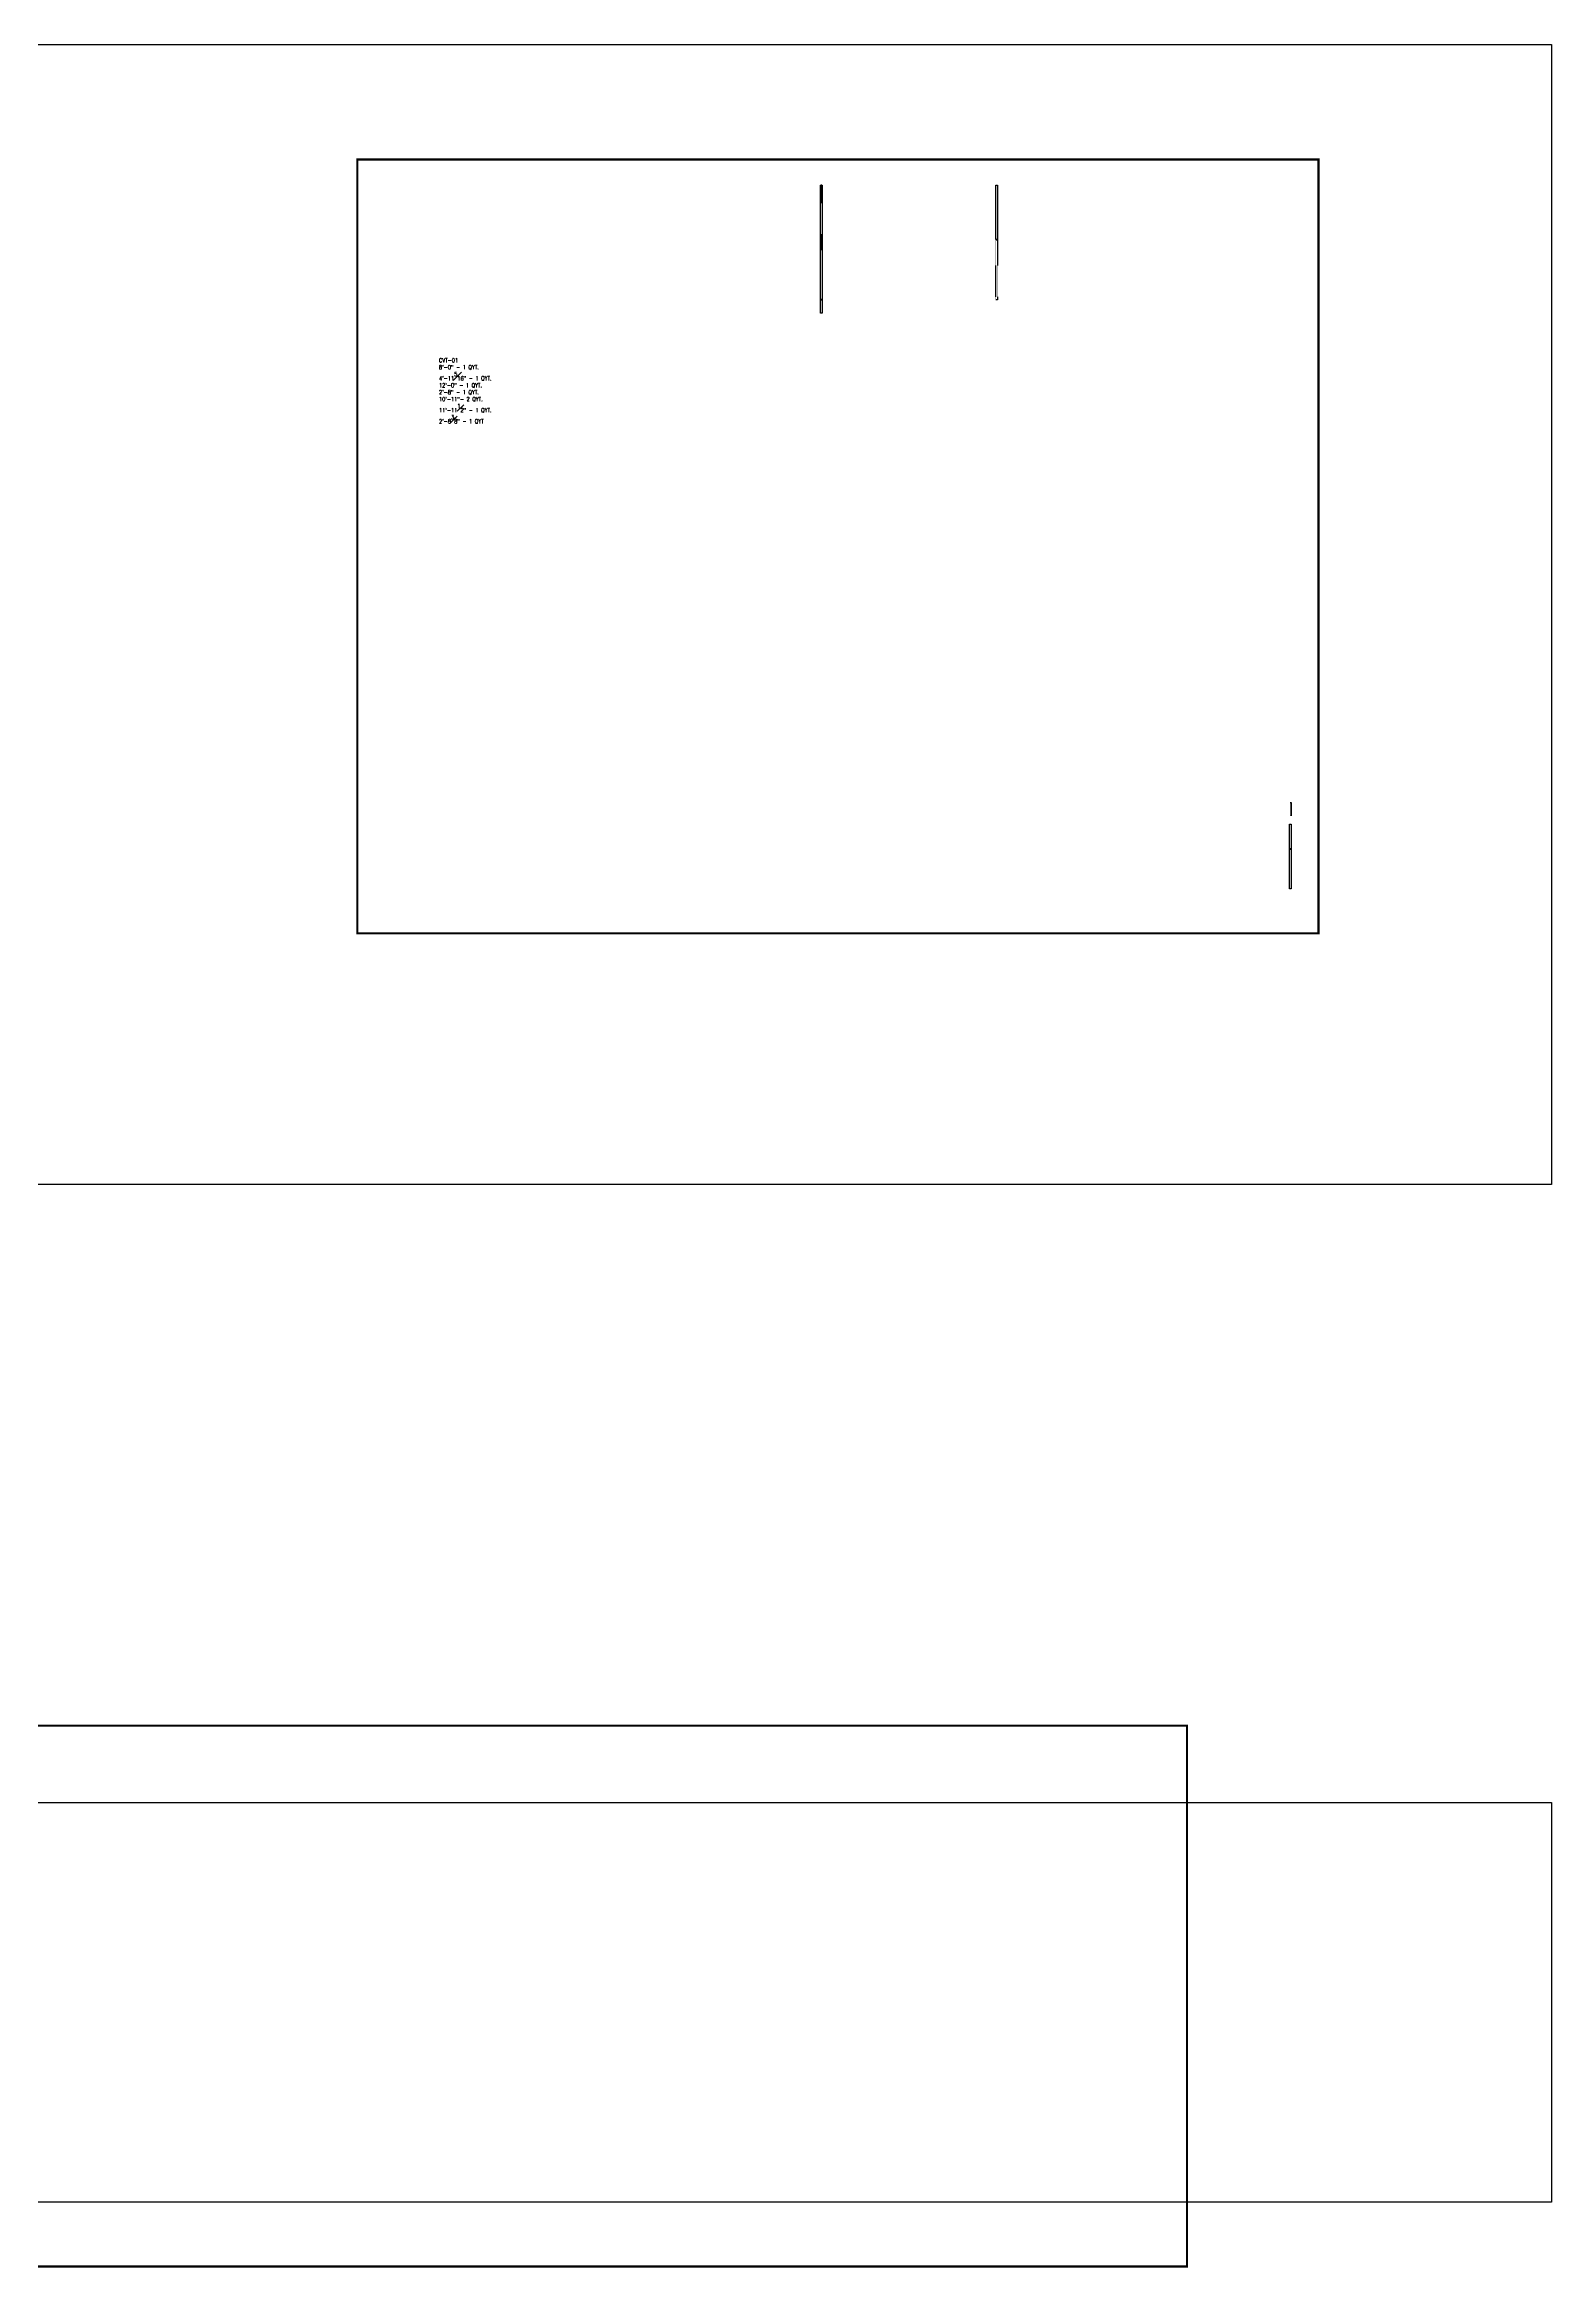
# Model space of a CAD drawing. Header units: inches. Extents: x 0 to 14480, y -2602 to 2880.
# Drawn here: x 10858 to 14480, y -2602 to 2740 of the extents above; entities that cross this region are included whole.
import ezdxf

# ---------------------------------------------------------------- set-up
doc = ezdxf.new("R2010")
doc.units = ezdxf.units.IN
doc.header["$MEASUREMENT"] = 0
doc.linetypes.add('NBK_Hidden', pattern=[0.125, 0.083333, -0.041667])
doc.layers.add('!Extrusion', color=140, linetype='Continuous', lineweight=25)
doc.styles.add('Romans', font='romans.shx', dxfattribs={"width": 0.8})

# ---------------------------------------------------------------- blocks, each defined once
blk = doc.blocks.new('SOUTH-01')
at = {"layer": '!Extrusion', "color": 223}
for points in [[(-1127.1, 1560.5), (-1127.1, 1691.5), (-1123.1, 1691.5), (-1123.1, 1560.5)], [(-706.1, 1560.5), (-706.1, 1691.5), (-702.2, 1691.5), (-702.2, 1560.5)]]:
    blk.add_lwpolyline(points, close=True, dxfattribs=at)
at = {"layer": '!Extrusion', "color": 236, "linetype": 'NBK_Hidden'}
blk.add_lwpolyline([(-1124.3, 1536.5), (-1124.3, 1691.4), (-1126.4, 1691.4), (-1126.4, 1536.5)], close=True, dxfattribs=at)
at = {"layer": '!Extrusion', "color": 5}
blk.add_lwpolyline([(-1127.1, 1416.5), (-1127.1, 1560), (-1123.1, 1560), (-1123.1, 1416.5)], close=True, dxfattribs=at)
at = {"layer": '!Extrusion', "color": 30, "linetype": 'NBK_Hidden'}
blk.add_lwpolyline([(-706.1, 1416), (-706.1, 1560), (-702.2, 1560), (-702.2, 1416)], close=True, dxfattribs=at)
at = {"layer": '!Extrusion', "color": 64, "linetype": 'NBK_Hidden'}
blk.add_lwpolyline([(1.6, 176), (1.6, 208), (4, 208), (4, 176)], close=True, dxfattribs=at)
at = {"layer": '!Extrusion', "color": 41}
blk.add_lwpolyline([(4, 96.5), (0, 96.5), (0, 155.8), (2.2, 155.8, 1), (2.5, 155.8), (4, 155.8)], format="xyb", close=True, dxfattribs=at)
at = {"layer": '!Extrusion', "color": 1}
blk.add_lwpolyline([(4, 0), (0, 0), (0, 96), (2.2, 96, 1), (2.5, 96), (4, 96)], format="xyb", close=True, dxfattribs=at)
at = {"color": 151}
blk.add_lwpolyline([(-1127.1, 1416), (-1123.1, 1416), (-1123.1, 1383.6), (-1127.1, 1383.6)], close=True, dxfattribs=at)

msp = doc.modelspace()

# ---------------------------------------------------------------- linework, layer by layer
at = {"color": 4}
for points in [[(0, 2740), (14480, 2740), (14480, 0), (0, 0)], [(0, -1485), (14480, -1485), (14480, -2445), (0, -2445)]]:
    msp.add_lwpolyline(points, close=True, dxfattribs=at)
at = {"color": 3, "const_width": 5}
msp.add_lwpolyline([(11610, 2463.6), (13920, 2463.6), (13920, 603.6), (11610, 603.6)], close=True, dxfattribs=at)
at = {"color": 1, "const_width": 5}
msp.add_lwpolyline([(7383.9, -1300), (13603.9, -1300), (13603.9, -2600), (7383.9, -2600)], close=True, dxfattribs=at)

# ---------------------------------------------------------------- block references
msp.add_blockref('SOUTH-01', (13850.6, 710.5))

# ---------------------------------------------------------------- texts
at = {"insert": (11806.3, 1986), "char_height": 10, "width": 178, "attachment_point": 1, "style": 'Romans'}
msp.add_mtext('{\\C3;CVT-01}\\P{\\C1;8{{\\l}}\'-{{\\L}}0{{\\l}}"{{\\L}}} - 1 QYT.\\P{\\C41;{{\\l}}4\'-11\\S5#16;"{{\\L}}} - 1 QYT.\\P{\\C30;12\'-0"} - 1 QYT.\\P{\\C64;{{\\l}}2\'-8"{{\\L}}\\C3; }- 1 QYT.\\P{\\C223;{{\\l}}10\'-1{{\\L}}1{{\\l}}"{{\\L}}}- 2 QYT.\\P{\\C5;{{\\l}}11\'-11\\S1#2;"{{\\L}}} - 1 QYT.\\P{\\C151;{{\\l}}2\'-8\\S3#8;"{{\\L}}} - 1 QYT\\P', dxfattribs=at)

doc.saveas('drawing.dxf')
